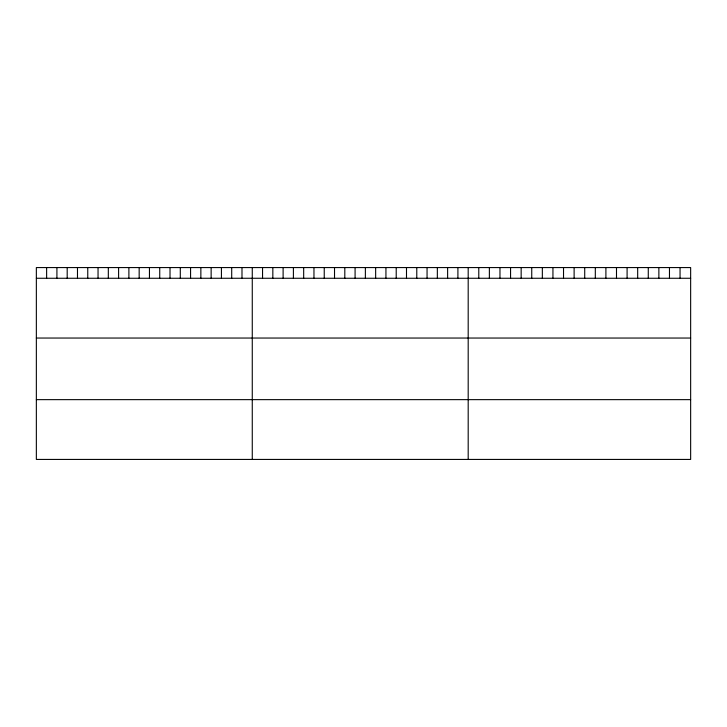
<?xml version="1.0" encoding="UTF-8"?>
<svg xmlns="http://www.w3.org/2000/svg" width="727" height="727" viewBox="0 0 727 727"><rect width="100%" height="100%" fill="white"/><g stroke="black" fill="none" stroke-linecap="round" stroke-linejoin="round"><path stroke-width="1.09" d="M690.65 278.259L690.65 459.428L36.35 459.428L36.35 267.572L690.65 267.572L690.65 278.259L36.35 278.259M36.35 338.046L690.65 338.046M36.35 399.641L690.65 399.641M680.054 267.572L680.054 278.259M669.467 267.572L669.467 278.259M658.871 267.572L658.871 278.259M648.275 267.572L648.275 278.259M637.679 267.572L637.679 278.259M627.092 267.572L627.092 278.259M616.496 267.572L616.496 278.259M605.9 267.572L605.9 278.259M595.313 267.572L595.313 278.259M584.717 267.572L584.717 278.259M574.121 267.572L574.121 278.259M563.525 267.572L563.525 278.259M552.938 267.572L552.938 278.259M542.342 267.572L542.342 278.259M531.746 267.572L531.746 278.259M521.159 267.572L521.159 278.259M510.563 267.572L510.563 278.259M499.967 267.572L499.967 278.259M489.371 267.572L489.371 278.259M478.784 267.572L478.784 278.259M468.188 267.572L468.188 459.428M457.91 267.572L457.91 278.259M447.623 267.572L447.623 278.259M437.345 267.572L437.345 278.259M427.058 267.572L427.058 278.259M416.78 267.572L416.78 278.259M406.493 267.572L406.493 278.259M396.215 267.572L396.215 278.259M385.937 267.572L385.937 278.259M375.65 267.572L375.65 278.259M365.372 267.572L365.372 278.259M355.085 267.572L355.085 278.259M344.807 267.572L344.807 278.259M334.52 267.572L334.52 278.259M324.242 267.572L324.242 278.259M313.964 267.572L313.964 278.259M303.677 267.572L303.677 278.259M293.399 267.572L293.399 278.259M283.112 267.572L283.112 278.259M272.834 267.572L272.834 278.259M262.547 267.572L262.547 278.259M252.269 267.572L252.269 459.428M241.991 267.572L241.991 278.259M231.704 267.572L231.704 278.259M221.426 267.572L221.426 278.259M211.139 267.572L211.139 278.259M200.861 267.572L200.861 278.259M190.574 267.572L190.574 278.259M180.296 267.572L180.296 278.259M170.018 267.572L170.018 278.259M159.731 267.572L159.731 278.259M149.453 267.572L149.453 278.259M139.166 267.572L139.166 278.259M128.888 267.572L128.888 278.259M118.601 267.572L118.601 278.259M108.323 267.572L108.323 278.259M98.045 267.572L98.045 278.259M87.758 267.572L87.758 278.259M77.48 267.572L77.48 278.259M67.193 267.572L67.193 278.259M56.915 267.572L56.915 278.259M46.628 267.572L46.628 278.259"/></g></svg>
